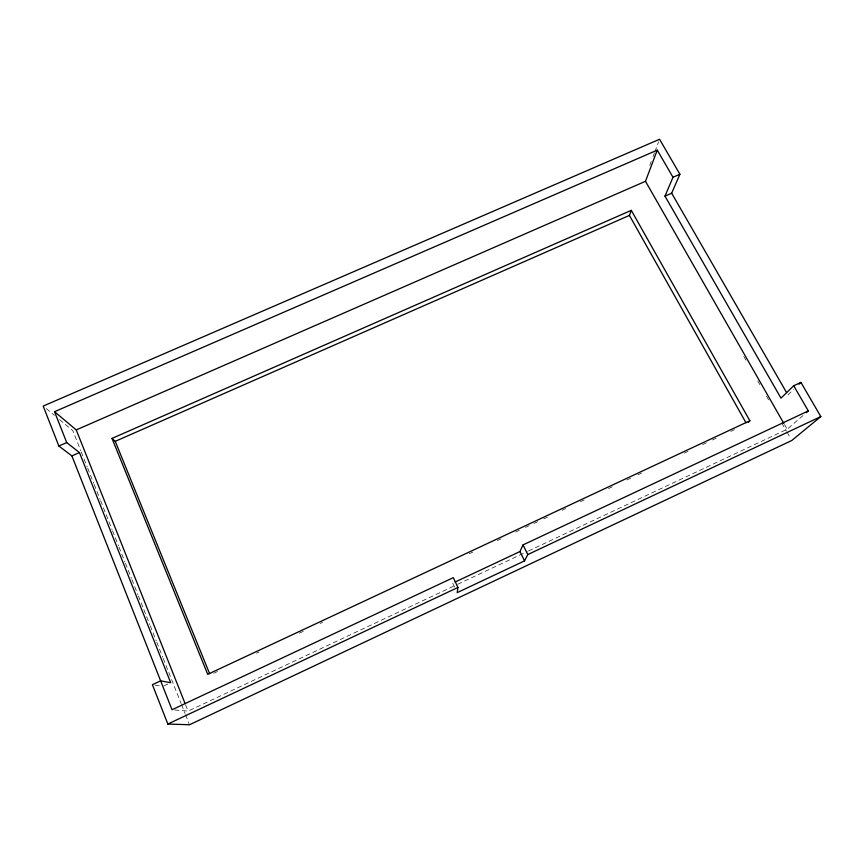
<?xml version="1.0" encoding="UTF-8"?>
<svg xmlns="http://www.w3.org/2000/svg" width="864" height="864" viewBox="0 0 864 864"><rect width="100%" height="100%" fill="white"/><g stroke="black" fill="none" stroke-linecap="round" stroke-linejoin="round"><path stroke-width="0.65" stroke-dasharray="4.32 3.24" d="M649.814 165.218L651.208 161.503M653.065 156.568L654.458 152.852M654.923 151.621L658.627 141.728M787.936 394.913L793.498 389.556M528.509 550.962L787.169 429.246L804.287 414.418M174.712 709.96L188.104 711.126L456.527 584.831M457.747 584.258L527.288 551.534M163.901 685.908L168.426 683.791M213.797 673.229L217.458 671.512M256.565 653.216L259.016 652.072M299.344 633.204L304.236 630.914M320.123 623.484L322.564 622.339M469.228 553.738L472.9 552.02M497.34 540.583L501.001 538.877M515.668 532.008L519.34 530.302M525.452 527.44L529.114 525.722M534.006 523.433L537.667 521.726M543.78 518.864L547.452 517.147M562.118 510.289L565.78 508.572M580.446 501.714L584.118 499.997M608.558 488.56L612.22 486.842M626.886 479.984L630.558 478.267M637.891 474.844L641.552 473.126M684.331 453.114L688.003 451.397M702.659 444.539L706.331 442.822M712.444 439.97L716.105 438.253M730.771 431.395L734.443 429.678M155.002 685.12L161.471 686.221M46.267 408.607L54.432 415.379M59.53 419.623L72.803 430.628L80.752 450.652M784.501 424.57L787.169 429.246M743.785 356.422L746.453 361.098M757.782 380.948L760.45 385.614M766.454 396.122L769.122 400.788M781.78 422.982L786.445 431.147M787.115 432.313L790.452 438.156M452.714 583.168L454.95 587.898M185.62 704.873L188.104 711.126M81.248 451.904L87.199 466.927M87.696 468.169L93.658 483.192M94.154 484.445L100.116 499.468M100.613 500.72L112.039 529.502M112.536 530.755L118.498 545.767M118.994 547.02L124.956 562.043M125.453 563.296L131.414 578.308M131.911 579.56L137.862 594.583M138.359 595.836L143.327 608.353M143.824 609.606L149.785 624.618M150.282 625.871L156.244 640.894M156.74 642.146L162.702 657.158M163.199 658.411L181.084 703.469M181.58 704.722L185.058 713.48M185.555 714.733L189.022 723.492"/><path stroke-width="1.3" d="M457.931 587.455L457.175 592.628L524.567 560.866L527.785 554.558L820.8 416.588L800.928 382.406L793.735 385.754L780.98 398.153L664.978 196.139L672.991 177.271L679.903 174.247L659.556 139.255L43.2 406.069L58.86 446.018L71.885 455.9L172.033 709.733L453.287 577.649L457.931 587.455L167.843 724.043L152.41 684.688L160.65 680.843L170.694 682.733L79.466 452.574L66.722 442.584L54.54 411.696L657.266 150.131L672.991 177.271M631.292 210.341L112.018 438.404L115.247 441.331L629.413 215.417L631.292 210.341L749.866 420.768L748.267 422.366M54.54 411.696L76.248 429.916L645.484 181.289L657.266 150.131M664.978 196.139L671.663 193.201L679.903 174.247M455.112 582.034L519.977 551.534L523.022 544.903L808.315 410.929L793.735 385.754M799.07 384.188L800.928 382.406M806.296 412.679L808.315 410.929M820.8 416.588L791.78 440.489L189.518 724.745L167.843 724.043M749.866 420.768L207.716 674.33L112.018 438.404M71.885 455.9L79.466 452.574M58.86 446.018L66.722 442.584M671.663 193.201L786.586 392.58M645.484 181.289L783.832 423.403M629.413 215.417L745.999 422.788M523.022 544.903L527.785 554.558M519.977 551.534L524.567 560.866M115.247 441.331L209.617 673.693M76.248 429.916L185.123 703.631"/></g></svg>
